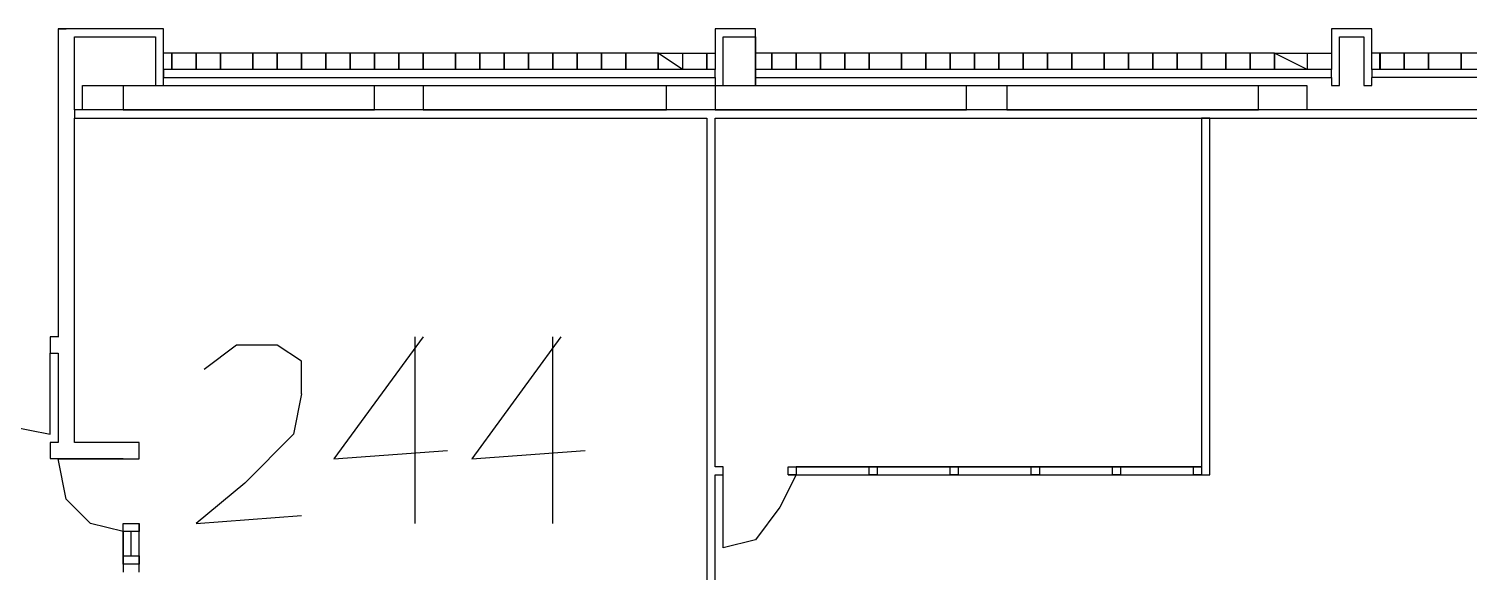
# Model space of a CAD drawing. Extents: x 0 to 132, y 0 to 63.
# Drawn here: x 85.94 to 97.22, y 47.53 to 51.78 of the extents above; entities that cross this region are included whole.
import ezdxf

# ---------------------------------------------------------------- set-up
doc = ezdxf.new("R2010")
doc.units = 0

msp = doc.modelspace()

# ---------------------------------------------------------------- linework, layer by layer
at = {"layer": 'Layer 1'}
for p, q in [((86.169495, 51.784497), (86.169495, 51.720997)), ((86.994996, 51.784497), (86.169497, 51.784497)), ((86.169497, 51.784497), (86.232733, 51.784497)), ((86.995025, 51.720944), (86.995025, 51.784443)), ((91.312832, 51.784391), (91.312832, 51.466891)), ((91.630411, 51.784444), (91.312911, 51.784444)), ((91.630385, 51.339945), (91.630385, 51.784444)), ((96.138905, 51.784391), (96.138905, 51.466891)), ((96.456458, 51.784444), (96.138958, 51.784444)), ((96.456405, 51.466891), (96.456405, 51.784391)), ((86.169524, 51.720865), (86.169524, 51.085865)), ((86.296233, 51.720997), (86.931496, 51.720997)), ((86.296259, 51.149365), (86.296259, 51.720865)), ((86.93147, 51.720944), (86.93147, 51.466944)), ((86.99497, 51.466944), (86.99497, 51.720944)), ((91.376332, 51.466891), (91.376332, 51.720891)), ((91.376411, 51.720944), (91.630411, 51.720944)), ((91.630385, 51.720944), (91.630385, 51.339945)), ((96.202405, 51.466891), (96.202405, 51.720891)), ((96.202458, 51.720944), (96.392958, 51.720944)), ((96.392905, 51.720891), (96.392905, 51.466891)), ((87.058258, 51.593812), (86.995023, 51.593812)), ((86.995102, 51.467077), (86.995102, 51.593812)), ((87.058258, 51.467077), (87.058258, 51.593812)), ((87.058337, 51.593812), (87.058337, 51.467077)), ((87.248943, 51.593812), (87.058443, 51.593812)), ((87.439416, 51.593812), (87.248917, 51.593812)), ((87.248943, 51.467077), (87.248943, 51.593812)), ((87.249022, 51.593812), (87.249022, 51.467077)), ((87.693363, 51.593812), (87.439363, 51.593812)), ((87.439416, 51.467077), (87.439416, 51.593812)), ((87.439443, 51.593812), (87.439443, 51.467077)), ((87.693363, 51.467077), (87.693363, 51.593812)), ((87.693416, 51.593812), (87.693416, 51.467077)), ((87.883783, 51.593812), (87.693548, 51.593812)), ((87.883783, 51.467077), (87.883783, 51.593812)), ((87.883863, 51.593812), (87.883863, 51.467077)), ((88.074468, 51.593812), (87.883969, 51.593812)), ((88.074468, 51.467077), (88.074468, 51.593812)), ((88.074548, 51.593812), (88.074548, 51.467077)), ((88.264889, 51.593812), (88.074654, 51.593812)), ((88.264889, 51.467077), (88.264889, 51.593812)), ((88.264968, 51.593812), (88.264968, 51.467077)), ((88.455336, 51.593812), (88.2651, 51.593812)), ((88.455336, 51.467077), (88.455336, 51.593812)), ((88.455389, 51.593812), (88.455389, 51.467077)), ((88.645756, 51.593812), (88.455521, 51.593812)), ((88.645756, 51.467077), (88.645756, 51.593812)), ((88.645835, 51.593812), (88.645835, 51.467077)), ((88.836441, 51.593812), (88.645941, 51.593812)), ((89.026914, 51.593812), (88.836415, 51.593812)), ((88.836441, 51.467077), (88.836441, 51.593812)), ((88.83652, 51.593812), (88.83652, 51.467077)), ((89.280861, 51.593812), (89.026861, 51.593812)), ((89.026914, 51.467077), (89.026914, 51.593812)), ((89.026941, 51.593812), (89.026941, 51.467077)), ((89.280861, 51.467077), (89.280861, 51.593812)), ((89.280914, 51.593812), (89.280914, 51.467077)), ((89.471281, 51.593812), (89.281046, 51.593812)), ((89.471281, 51.467077), (89.471281, 51.593812)), ((89.471361, 51.593812), (89.471361, 51.467077)), ((89.661966, 51.593812), (89.471467, 51.593812)), ((89.661966, 51.467077), (89.661966, 51.593812)), ((89.662046, 51.593812), (89.662046, 51.467077)), ((89.852387, 51.593812), (89.662152, 51.593812)), ((89.852387, 51.467077), (89.852387, 51.593812)), ((89.852466, 51.593812), (89.852466, 51.467077)), ((90.042834, 51.593812), (89.852598, 51.593812)), ((90.042834, 51.467077), (90.042834, 51.593812)), ((90.042887, 51.593812), (90.042887, 51.467077)), ((90.233254, 51.593812), (90.043019, 51.593812)), ((90.233254, 51.467077), (90.233254, 51.593812)), ((90.233333, 51.593812), (90.233333, 51.467077)), ((90.423939, 51.593812), (90.233439, 51.593812)), ((90.614412, 51.593812), (90.423913, 51.593812)), ((90.423939, 51.467077), (90.423939, 51.593812)), ((90.424018, 51.593812), (90.424018, 51.467077)), ((90.868359, 51.593812), (90.614359, 51.593812)), ((90.614412, 51.467077), (90.614412, 51.593812)), ((90.614439, 51.593812), (90.614439, 51.467077)), ((90.868359, 51.467077), (90.868359, 51.593812)), ((90.868412, 51.593812), (90.868412, 51.467077)), ((90.868544, 51.593812), (91.058779, 51.593812)), ((91.058779, 51.467077), (90.868544, 51.593812)), ((91.058779, 51.593812), (91.249544, 51.593812)), ((91.058859, 51.593812), (91.058859, 51.467077)), ((91.249544, 51.593812), (91.249544, 51.467077)), ((91.249549, 51.593812), (91.312784, 51.593812)), ((91.249549, 51.467077), (91.249549, 51.593812)), ((91.312784, 51.593812), (91.312784, 51.467077)), ((91.757437, 51.593812), (91.630437, 51.593812)), ((91.757437, 51.467077), (91.757437, 51.593812)), ((91.757517, 51.593812), (91.757517, 51.467077)), ((91.947884, 51.593812), (91.757649, 51.593812)), ((91.947884, 51.467077), (91.947884, 51.593812)), ((91.947937, 51.593812), (91.947937, 51.467077)), ((92.138305, 51.593812), (91.948069, 51.593812)), ((92.138305, 51.467077), (92.138305, 51.593812)), ((92.138384, 51.593812), (92.138384, 51.467077)), ((92.328725, 51.593812), (92.13849, 51.593812)), ((92.519463, 51.593812), (92.328698, 51.593812)), ((92.328725, 51.467077), (92.328725, 51.593812)), ((92.328804, 51.593812), (92.328804, 51.467077)), ((92.77341, 51.593812), (92.51941, 51.593812)), ((92.519463, 51.467077), (92.519463, 51.593812)), ((92.519489, 51.593812), (92.519489, 51.467077)), ((92.77341, 51.467077), (92.77341, 51.593812)), ((92.773462, 51.593812), (92.773462, 51.467077)), ((92.96383, 51.593812), (92.773595, 51.593812)), ((92.96383, 51.467077), (92.96383, 51.593812)), ((92.963909, 51.593812), (92.963909, 51.467077)), ((93.15425, 51.593812), (92.964015, 51.593812)), ((93.15425, 51.467077), (93.15425, 51.593812)), ((93.15433, 51.593812), (93.15433, 51.467077)), ((93.344935, 51.593812), (93.154436, 51.593812)), ((93.344935, 51.467077), (93.344935, 51.593812)), ((93.345015, 51.593812), (93.345015, 51.467077)), ((93.535382, 51.593812), (93.345147, 51.593812)), ((93.535382, 51.467077), (93.535382, 51.593812)), ((93.535435, 51.593812), (93.535435, 51.467077)), ((93.725803, 51.593812), (93.535567, 51.593812)), ((93.725803, 51.467077), (93.725803, 51.593812)), ((93.725882, 51.593812), (93.725882, 51.467077)), ((93.916223, 51.593812), (93.725988, 51.593812)), ((94.106961, 51.593812), (93.916196, 51.593812)), ((93.916223, 51.467077), (93.916223, 51.593812)), ((93.916302, 51.593812), (93.916302, 51.467077)), ((94.360908, 51.593812), (94.106908, 51.593812)), ((94.106961, 51.467077), (94.106961, 51.593812)), ((94.106987, 51.593812), (94.106987, 51.467077)), ((94.360908, 51.467077), (94.360908, 51.593812)), ((94.36096, 51.593812), (94.36096, 51.467077)), ((94.551328, 51.593812), (94.361093, 51.593812)), ((94.551328, 51.467077), (94.551328, 51.593812)), ((94.551407, 51.593812), (94.551407, 51.467077)), ((94.741748, 51.593812), (94.551513, 51.593812)), ((94.741748, 51.467077), (94.741748, 51.593812)), ((94.741828, 51.593812), (94.741828, 51.467077)), ((94.932433, 51.593812), (94.741934, 51.593812)), ((94.932433, 51.467077), (94.932433, 51.593812)), ((94.932513, 51.593812), (94.932513, 51.467077)), ((95.12288, 51.593812), (94.932645, 51.593812)), ((95.12288, 51.467077), (95.12288, 51.593812)), ((95.122933, 51.593812), (95.122933, 51.467077)), ((95.313301, 51.593812), (95.123065, 51.593812)), ((95.313301, 51.467077), (95.313301, 51.593812)), ((95.31338, 51.593812), (95.31338, 51.467077)), ((95.503721, 51.593812), (95.313486, 51.593812)), ((95.694459, 51.593812), (95.503694, 51.593812)), ((95.503721, 51.467077), (95.503721, 51.593812)), ((95.5038, 51.593812), (95.5038, 51.467077)), ((95.694459, 51.467077), (95.694459, 51.593812)), ((95.694485, 51.593812), (95.694485, 51.467077)), ((95.694538, 51.593812), (95.948538, 51.593812)), ((95.948538, 51.467077), (95.694538, 51.593812)), ((95.948458, 51.593812), (95.948458, 51.467077)), ((95.948538, 51.593812), (96.139038, 51.593812)), ((96.139038, 51.593812), (96.139038, 51.467077)), ((96.519931, 51.593812), (96.456431, 51.593812)), ((96.519931, 51.467077), (96.519931, 51.593812)), ((96.520011, 51.593812), (96.520011, 51.467077)), ((96.710378, 51.593812), (96.520143, 51.593812)), ((96.900851, 51.593812), (96.710352, 51.593812)), ((96.710378, 51.467077), (96.710378, 51.593812)), ((96.710431, 51.593812), (96.710431, 51.467077)), ((97.154772, 51.593812), (96.900772, 51.593812)), ((96.900851, 51.467077), (96.900851, 51.593812)), ((96.900878, 51.593812), (96.900878, 51.467077)), ((97.154772, 51.467077), (97.154772, 51.593812)), ((97.154851, 51.593812), (97.154851, 51.467077)), ((97.345192, 51.593812), (97.154957, 51.593812)), ((86.93147, 51.466944), (86.93147, 51.339945)), ((86.99497, 51.339945), (86.99497, 51.466944)), ((86.995023, 51.466944), (86.995023, 51.403444)), ((87.058337, 51.467077), (86.995102, 51.467077)), ((91.312835, 51.466945), (86.995105, 51.466945)), ((87.249022, 51.467077), (87.058258, 51.467077)), ((87.439443, 51.467077), (87.248943, 51.467077)), ((87.693416, 51.467077), (87.439416, 51.467077)), ((87.883863, 51.467077), (87.693363, 51.467077)), ((88.074548, 51.467077), (87.883783, 51.467077)), ((88.264968, 51.467077), (88.074468, 51.467077)), ((88.455389, 51.467077), (88.264889, 51.467077)), ((88.645835, 51.467077), (88.455336, 51.467077)), ((88.83652, 51.467077), (88.645756, 51.467077)), ((89.026941, 51.467077), (88.836441, 51.467077)), ((89.280914, 51.467077), (89.026914, 51.467077)), ((89.471361, 51.467077), (89.280861, 51.467077)), ((89.662046, 51.467077), (89.471281, 51.467077)), ((89.852466, 51.467077), (89.661966, 51.467077)), ((90.042887, 51.467077), (89.852387, 51.467077)), ((90.233333, 51.467077), (90.042834, 51.467077)), ((90.424018, 51.467077), (90.233254, 51.467077)), ((90.614439, 51.467077), (90.423939, 51.467077)), ((90.868412, 51.467077), (90.614412, 51.467077)), ((91.058859, 51.467077), (90.868359, 51.467077)), ((91.249544, 51.467077), (91.058779, 51.467077)), ((91.312784, 51.467077), (91.249549, 51.467077)), ((91.312911, 51.403444), (91.312911, 51.466944)), ((91.376332, 51.339812), (91.376332, 51.466812)), ((91.630385, 51.466944), (91.630385, 51.403444)), ((96.138905, 51.466944), (91.630411, 51.466944)), ((91.757517, 51.467077), (91.630517, 51.467077)), ((91.947937, 51.467077), (91.757437, 51.467077)), ((92.138384, 51.467077), (91.947884, 51.467077)), ((92.328804, 51.467077), (92.138305, 51.467077)), ((92.519489, 51.467077), (92.328725, 51.467077)), ((92.773462, 51.467077), (92.519463, 51.467077)), ((92.963909, 51.467077), (92.77341, 51.467077)), ((93.15433, 51.467077), (92.96383, 51.467077)), ((93.345015, 51.467077), (93.15425, 51.467077)), ((93.535435, 51.467077), (93.344935, 51.467077)), ((93.725882, 51.467077), (93.535382, 51.467077)), ((93.916302, 51.467077), (93.725803, 51.467077)), ((94.106987, 51.467077), (93.916223, 51.467077)), ((94.36096, 51.467077), (94.106961, 51.467077)), ((94.551407, 51.467077), (94.360908, 51.467077)), ((94.741828, 51.467077), (94.551328, 51.467077)), ((94.932513, 51.467077), (94.741748, 51.467077)), ((95.122933, 51.467077), (94.932433, 51.467077)), ((95.31338, 51.467077), (95.12288, 51.467077)), ((95.5038, 51.467077), (95.313301, 51.467077)), ((95.694485, 51.467077), (95.503721, 51.467077)), ((95.948458, 51.467077), (95.694459, 51.467077)), ((96.139038, 51.467077), (95.948538, 51.467077)), ((96.138905, 51.403444), (96.138905, 51.466944)), ((96.202405, 51.339812), (96.202405, 51.466812)), ((96.392879, 51.466944), (96.392879, 51.339945)), ((100.901399, 51.466944), (96.456405, 51.466944)), ((96.456484, 51.466944), (96.456484, 51.403444)), ((96.520011, 51.467077), (96.456511, 51.467077)), ((96.710431, 51.467077), (96.519931, 51.467077)), ((96.900878, 51.467077), (96.710378, 51.467077)), ((97.154851, 51.467077), (96.900851, 51.467077)), ((97.345272, 51.467077), (97.154772, 51.467077)), ((86.36005, 51.339812), (86.67755, 51.339812)), ((86.36005, 51.149312), (86.36005, 51.339812)), ((86.36005, 51.339812), (86.67755, 51.339812)), ((86.36005, 51.149312), (86.36005, 51.339812)), ((86.36005, 51.339812), (86.67755, 51.339812)), ((86.36005, 51.149312), (86.36005, 51.339812)), ((86.67747, 51.339812), (88.645703, 51.339812)), ((86.67747, 51.339812), (88.645703, 51.339812)), ((86.67747, 51.339812), (88.645703, 51.339812)), ((86.67755, 51.339812), (86.67755, 51.149312)), ((86.67755, 51.339812), (86.67755, 51.149312)), ((86.67755, 51.339812), (86.67755, 51.149312)), ((86.93147, 51.339945), (86.99497, 51.339945)), ((86.995023, 51.403444), (91.312753, 51.403444)), ((88.645785, 51.339812), (89.026785, 51.339812)), ((88.645785, 51.149312), (88.645785, 51.339812)), ((88.645785, 51.339812), (89.026785, 51.339812)), ((88.645785, 51.149312), (88.645785, 51.339812)), ((88.645785, 51.339812), (89.026785, 51.339812)), ((88.645785, 51.149312), (88.645785, 51.339812)), ((89.026785, 51.339812), (89.026785, 51.149312)), ((89.026785, 51.339812), (89.026785, 51.149312)), ((89.026785, 51.339812), (89.026785, 51.149312)), ((89.026967, 51.339812), (90.931965, 51.339812)), ((90.932044, 51.339812), (91.312779, 51.339812)), ((90.932044, 51.149312), (90.932044, 51.339812)), ((90.932044, 51.339812), (91.312779, 51.339812)), ((90.932044, 51.149312), (90.932044, 51.339812)), ((90.932044, 51.339812), (91.312779, 51.339812)), ((90.932044, 51.149312), (90.932044, 51.339812)), ((91.312779, 51.339812), (91.312779, 51.149312)), ((91.312779, 51.339812), (91.312779, 51.149312)), ((91.312779, 51.339812), (91.312779, 51.149312)), ((91.312832, 51.403392), (91.312832, 51.339892)), ((91.312832, 51.339812), (91.376332, 51.339812)), ((91.312964, 51.339812), (93.281462, 51.339812)), ((91.312964, 51.339812), (93.281462, 51.339812)), ((91.312964, 51.339812), (93.281462, 51.339812)), ((91.630385, 51.403444), (96.138879, 51.403444)), ((93.281544, 51.339812), (93.599043, 51.339812)), ((93.281544, 51.149312), (93.281544, 51.339812)), ((93.281544, 51.339812), (93.599043, 51.339812)), ((93.281544, 51.149312), (93.281544, 51.339812)), ((93.281544, 51.339812), (93.599043, 51.339812)), ((93.281544, 51.149312), (93.281544, 51.339812)), ((93.598961, 51.339812), (95.567459, 51.339812)), ((93.599043, 51.339812), (93.599043, 51.149312)), ((93.599043, 51.339812), (93.599043, 51.149312)), ((93.599043, 51.339812), (93.599043, 51.149312)), ((95.567268, 51.339812), (95.948268, 51.339812)), ((95.567268, 51.149312), (95.567268, 51.339812)), ((95.567268, 51.339812), (95.948268, 51.339812)), ((95.567268, 51.149312), (95.567268, 51.339812)), ((95.567268, 51.339812), (95.948268, 51.339812)), ((95.567268, 51.149312), (95.567268, 51.339812)), ((95.948268, 51.339812), (95.948268, 51.149312)), ((95.948268, 51.339812), (95.948268, 51.149312)), ((95.948268, 51.339812), (95.948268, 51.149312)), ((96.138905, 51.403392), (96.138905, 51.339892)), ((96.138905, 51.339812), (96.202405, 51.339812)), ((96.392879, 51.339945), (96.456378, 51.339945)), ((96.456378, 51.339945), (96.456378, 51.403444)), ((100.901399, 51.403444), (96.456405, 51.403444)), ((91.249517, 51.149418), (86.296259, 51.149418)), ((86.296259, 51.149418), (86.296259, 51.085918)), ((86.67755, 51.149312), (86.36005, 51.149312)), ((86.67755, 51.149312), (86.36005, 51.149312)), ((86.67755, 51.149312), (86.36005, 51.149312)), ((86.67747, 51.149312), (88.645703, 51.149312)), ((86.67747, 51.149312), (88.645703, 51.149312)), ((86.67747, 51.149312), (88.645703, 51.149312)), ((89.026785, 51.149312), (88.645785, 51.149312)), ((89.026785, 51.149312), (88.645785, 51.149312)), ((89.026785, 51.149312), (88.645785, 51.149312)), ((89.026967, 51.149312), (90.931965, 51.149312)), ((91.312779, 51.149312), (90.932044, 51.149312)), ((91.312779, 51.149312), (90.932044, 51.149312)), ((91.312779, 51.149312), (90.932044, 51.149312)), ((104.266736, 51.149418), (91.249517, 51.149418)), ((91.312964, 51.149312), (93.281462, 51.149312)), ((91.312964, 51.149312), (93.281462, 51.149312)), ((91.312964, 51.149312), (93.281462, 51.149312)), ((93.599043, 51.149312), (93.281544, 51.149312)), ((93.599043, 51.149312), (93.281544, 51.149312)), ((93.599043, 51.149312), (93.281544, 51.149312)), ((93.598961, 51.149312), (95.567459, 51.149312)), ((93.598961, 51.149312), (95.567459, 51.149312)), ((93.598961, 51.149312), (95.567459, 51.149312)), ((95.948268, 51.149312), (95.567268, 51.149312)), ((95.948268, 51.149312), (95.567268, 51.149312)), ((95.948268, 51.149312), (95.567268, 51.149312)), ((86.169524, 51.085865), (86.169524, 49.371368)), ((86.296259, 51.085918), (91.249517, 51.085918)), ((86.296259, 49.371368), (86.296259, 51.085865)), ((91.249517, 51.085865), (91.249517, 48.291869)), ((91.312753, 51.085918), (104.203501, 51.085918)), ((91.312753, 48.355634), (91.312753, 51.085865)), ((95.186512, 51.085839), (95.123012, 51.085839)), ((95.123012, 51.085839), (95.123012, 48.355607)), ((95.186512, 48.291949), (95.186512, 51.085945)), ((86.105918, 49.371473), (86.105918, 49.244474)), ((86.169495, 49.371473), (86.105997, 49.371473)), ((86.296259, 48.545869), (86.296259, 49.371368)), ((87.566363, 49.307921), (87.312364, 49.117421)), ((87.883863, 49.307921), (87.566363, 49.307921)), ((88.074548, 49.181053), (87.883783, 49.307788)), ((89.026941, 49.371473), (88.328442, 48.41871)), ((88.963385, 47.910842), (88.963385, 49.371605)), ((90.106466, 49.371473), (89.407702, 48.41871)), ((90.042889, 47.910842), (90.042889, 49.371605)), ((86.105839, 48.609607), (86.105839, 49.244341)), ((86.105918, 49.244474), (86.169418, 49.244474)), ((86.169524, 49.244368), (86.169524, 48.545869)), ((88.074548, 48.927053), (88.074548, 49.181053)), ((88.074548, 48.927053), (88.011048, 48.609554)), ((85.788339, 48.673107), (86.105839, 48.609607)), ((86.169497, 48.545948), (86.105997, 48.545948)), ((86.105997, 48.545948), (86.105997, 48.418948)), ((86.804338, 48.545948), (86.296338, 48.545948)), ((86.804205, 48.418816), (86.804205, 48.545816)), ((88.011048, 48.609554), (87.629784, 48.22829)), ((86.105997, 48.418948), (86.169497, 48.418948)), ((86.232706, 48.101528), (86.169471, 48.418763)), ((86.169471, 48.418763), (86.67747, 48.418763)), ((86.169603, 48.418948), (86.677602, 48.418948)), ((86.67747, 48.418816), (86.804205, 48.418816)), ((88.328442, 48.41871), (89.217441, 48.482475)), ((89.407702, 48.41871), (90.296966, 48.482475)), ((91.249517, 48.291869), (91.249517, 47.46637)), ((91.312753, 47.46637), (91.312753, 48.291869)), ((91.312835, 48.291949), (91.376332, 48.291949)), ((91.376411, 48.355448), (91.312911, 48.355448)), ((91.376411, 48.291948), (91.376411, 48.355448)), ((91.376438, 47.720449), (91.376438, 48.291948)), ((91.947937, 48.291948), (91.820937, 48.037949)), ((91.884278, 48.35558), (91.947778, 48.35558)), ((91.884278, 48.29208), (91.884278, 48.35558)), ((91.947778, 48.29208), (91.884278, 48.29208)), ((91.884384, 48.355448), (92.582883, 48.355448)), ((91.884384, 48.291948), (92.582883, 48.291948)), ((91.947778, 48.35558), (91.947778, 48.29208)), ((95.122933, 48.355501), (91.947937, 48.355501)), ((91.947937, 48.355501), (91.947937, 48.292001)), ((91.947937, 48.292001), (95.122933, 48.292001)), ((91.947937, 48.291949), (92.519439, 48.291949)), ((92.519489, 48.355448), (93.217988, 48.355448)), ((92.519489, 48.291948), (93.217988, 48.291948)), ((92.519542, 48.35558), (92.582778, 48.35558)), ((92.519542, 48.29208), (92.519542, 48.35558)), ((92.519542, 48.35558), (92.582778, 48.35558)), ((92.519542, 48.29208), (92.519542, 48.35558)), ((92.582778, 48.29208), (92.519542, 48.29208)), ((92.582778, 48.29208), (92.519542, 48.29208)), ((92.582775, 48.291949), (93.154274, 48.291949)), ((92.582778, 48.35558), (92.582778, 48.29208)), ((92.582778, 48.35558), (92.582778, 48.29208)), ((93.154274, 48.35558), (93.217774, 48.35558)), ((93.154274, 48.29208), (93.154274, 48.35558)), ((93.154274, 48.35558), (93.217774, 48.35558)), ((93.154274, 48.29208), (93.154274, 48.35558)), ((93.217774, 48.29208), (93.154274, 48.29208)), ((93.217774, 48.29208), (93.154274, 48.29208)), ((93.15433, 48.355448), (93.853093, 48.355448)), ((93.15433, 48.291948), (93.853093, 48.291948)), ((93.217774, 48.35558), (93.217774, 48.29208)), ((93.217774, 48.35558), (93.217774, 48.29208)), ((93.217885, 48.291949), (93.789384, 48.291949)), ((93.789435, 48.355448), (94.487934, 48.355448)), ((93.789435, 48.291948), (94.487934, 48.291948)), ((93.789538, 48.35558), (93.853038, 48.35558)), ((93.789538, 48.29208), (93.789538, 48.35558)), ((93.789538, 48.35558), (93.853038, 48.35558)), ((93.789538, 48.29208), (93.789538, 48.35558)), ((93.853038, 48.29208), (93.789538, 48.29208)), ((93.853038, 48.29208), (93.789538, 48.29208)), ((93.852988, 48.291949), (94.424487, 48.291949)), ((93.853038, 48.35558), (93.853038, 48.29208)), ((93.853038, 48.35558), (93.853038, 48.29208)), ((94.42454, 48.355448), (95.123039, 48.355448)), ((94.42454, 48.291948), (95.123039, 48.291948)), ((94.424545, 48.35558), (94.48778, 48.35558)), ((94.424545, 48.29208), (94.424545, 48.35558)), ((94.424545, 48.35558), (94.48778, 48.35558)), ((94.424545, 48.29208), (94.424545, 48.35558)), ((94.48778, 48.29208), (94.424545, 48.29208)), ((94.48778, 48.29208), (94.424545, 48.29208)), ((94.48778, 48.35558), (94.48778, 48.29208)), ((94.48778, 48.35558), (94.48778, 48.29208)), ((94.487831, 48.291949), (95.059325, 48.291949)), ((95.059274, 48.35558), (95.122774, 48.35558)), ((95.059274, 48.29208), (95.059274, 48.35558)), ((95.122774, 48.29208), (95.059274, 48.29208)), ((95.122774, 48.35558), (95.122774, 48.29208)), ((95.122933, 48.355501), (95.122933, 48.292001)), ((95.122933, 48.292001), (95.186433, 48.292001)), ((87.629784, 48.22829), (87.249049, 47.91079)), ((86.42347, 47.910764), (86.232706, 48.101528)), ((87.249049, 47.91079), (88.074548, 47.97429)), ((91.820937, 48.037949), (91.630437, 47.783949)), ((86.67747, 47.847528), (86.42347, 47.910764)), ((86.67747, 47.593555), (86.67747, 47.91079)), ((86.677547, 47.910816), (86.804282, 47.910816)), ((86.677547, 47.847581), (86.677547, 47.910816)), ((86.804282, 47.847581), (86.677547, 47.847581)), ((86.804338, 47.847528), (86.677602, 47.847528)), ((86.677602, 47.847528), (86.677602, 47.593529)), ((86.741028, 47.656843), (86.741028, 47.847608)), ((86.804205, 47.593555), (86.804205, 47.91079)), ((86.804282, 47.910816), (86.804282, 47.847581)), ((86.804338, 47.593555), (86.804338, 47.847555)), ((91.630437, 47.783949), (91.376438, 47.720449)), ((86.677547, 47.656817), (86.804282, 47.656817)), ((86.677547, 47.593582), (86.677547, 47.656817)), ((86.804282, 47.656817), (86.804282, 47.593582)), ((86.804282, 47.593582), (86.677547, 47.593582)), ((86.804338, 47.593555), (86.677602, 47.593555)), ((86.677602, 47.593555), (86.677602, 47.530055)), ((86.804338, 47.529976), (86.804338, 47.593476))]:
    msp.add_line(p, q, dxfattribs=at)

doc.saveas('drawing.dxf')
